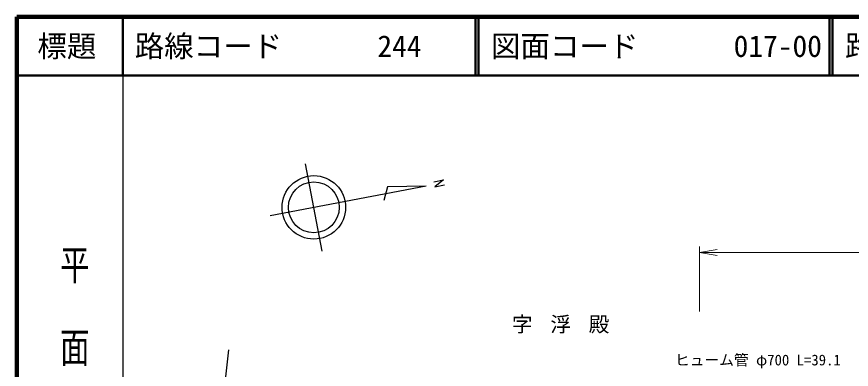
# Model space of a CAD drawing. Units: millimetres at full size, sheet at 1:1000; details may follow other scales. Extents: x 40000 to 680000, y 20000 to 380000.
# Drawn here: x 40000 to 181464, y 320167 to 380000 of the extents above; entities that cross this region are included whole.
import ezdxf
from ezdxf.enums import TextEntityAlignment as Align

# ---------------------------------------------------------------- set-up
doc = ezdxf.new("R2010")
doc.units = ezdxf.units.MM
doc.header["$LTSCALE"] = 1000
doc.layers.add('M-BMK-HTXT', color=7, linetype='Continuous')
doc.layers.add('M-TTL-TXT', color=7, linetype='Continuous')
for name, color, linetype, lineweight in [('M-BMK-OTRS', 5, 'Continuous', 25), ('M-BMK-SRVR', 3, 'Continuous', 25), ('M-STR-HTXT', 7, 'Continuous', 13), ('M-TTL', 2, 'Continuous', 140), ('M-TTL-BAND', 7, 'Continuous', 25), ('M-TTL-LINE', 7, 'Continuous', 50)]:
    doc.layers.add(name, color=color, linetype=linetype, lineweight=lineweight)
doc.styles.add('@ＭＳ ゴシック', font='')
doc.styles.add('ＭＳ ゴシック', font='')
doc.styles.get('@ＭＳ ゴシック').set_extended_font_data('@MS Gothic')
doc.styles.get('ＭＳ ゴシック').set_extended_font_data('MS Gothic')

# ---------------------------------------------------------------- blocks, each defined once
blk = doc.blocks.new('open_arrow')
at = {"color": 0, "linetype": 'Continuous', "lineweight": -2}
blk.add_lwpolyline([(7.5, 1.25), (0, 0), (7.5, -1.25)], dxfattribs=at)

msp = doc.modelspace()

# ---------------------------------------------------------------- linework, layer by layer
at = {"layer": 'M-BMK-OTRS'}
msp.add_line((70453, 273791), (75933, 323489), dxfattribs=at)
at = {"layer": 'M-BMK-SRVR'}
for p, q in [((91770, 340234), (88955, 355052)), ((110704, 351987), (112337, 352297)), ((112337, 352297), (110860, 351138)), ((109414, 351263), (82954, 346236)), ((102862, 351115), (102206, 348797)), ((109414, 351263), (102862, 351115)), ((110860, 351138), (112498, 351458))]:
    msp.add_line(p, q, dxfattribs=at)
for radius in [5387, 4309]:
    msp.add_circle((90362, 347643), radius, dxfattribs=at)
at = {"layer": 'M-STR-HTXT'}
for p, q in [((155707, 330000), (155707, 341000)), ((155707, 340000), (251604, 340000))]:
    msp.add_line(p, q, dxfattribs=at)
at = {"layer": 'M-TTL'}
for p, q in [((40000, 380000), (40000, 20000)), ((680000, 380000), (40000, 380000))]:
    msp.add_line(p, q, dxfattribs=at)
at = {"layer": 'M-TTL-BAND'}
msp.add_line((58000, 370000), (58000, 20000), dxfattribs=at)
at = {"layer": 'M-TTL-LINE'}
for p, q in [((58000, 380000), (58000, 370000)), ((117750, 380000), (117750, 370000)), ((118250, 380000), (118250, 370000)), ((177750, 380000), (177750, 370000)), ((178250, 380000), (178250, 370000)), ((40000, 370000), (680000, 370000))]:
    msp.add_line(p, q, dxfattribs=at)

# ---------------------------------------------------------------- block references
at = {"layer": 'M-STR-HTXT', "xscale": 400, "yscale": 400}
msp.add_blockref('open_arrow', (155707, 340000), dxfattribs=at)

# ---------------------------------------------------------------- texts
at = {"layer": 'M-BMK-HTXT', "insert": (133701, 327669), "char_height": 2566, "attachment_point": 5, "style": 'ＭＳ ゴシック'}
msp.add_mtext('\\T1.86;字浮殿', dxfattribs=at)
at = {"layer": 'M-STR-HTXT', "style": 'ＭＳ ゴシック'}
msp.add_text('ヒューム管 φ700 L=39.1', height=1833, dxfattribs=at).set_placement((165625, 321750), align=Align.MIDDLE_CENTER)
at = {"layer": 'M-TTL-BAND', "style": '@ＭＳ ゴシック', "width": 1.4}
msp.add_text('平  面  図', height=3666, rotation=270, dxfattribs=at).set_placement((49777, 306475), align=Align.MIDDLE_RIGHT)
at = {"layer": 'M-TTL-TXT', "style": 'ＭＳ ゴシック'}
msp.add_text('標題', height=3666, dxfattribs=at).set_placement((48500, 375000), align=Align.MIDDLE_CENTER)
for s, p in [('路線コード', (60000, 375000)), ('244', (101142, 375000)), ('図面コード', (120380, 375000)), ('017-00', (161521, 375000)), ('路 線 名', (180380, 375000))]:
    msp.add_text(s, height=3666, dxfattribs=at).set_placement(p, align=Align.MIDDLE_LEFT)

doc.saveas('drawing.dxf')
